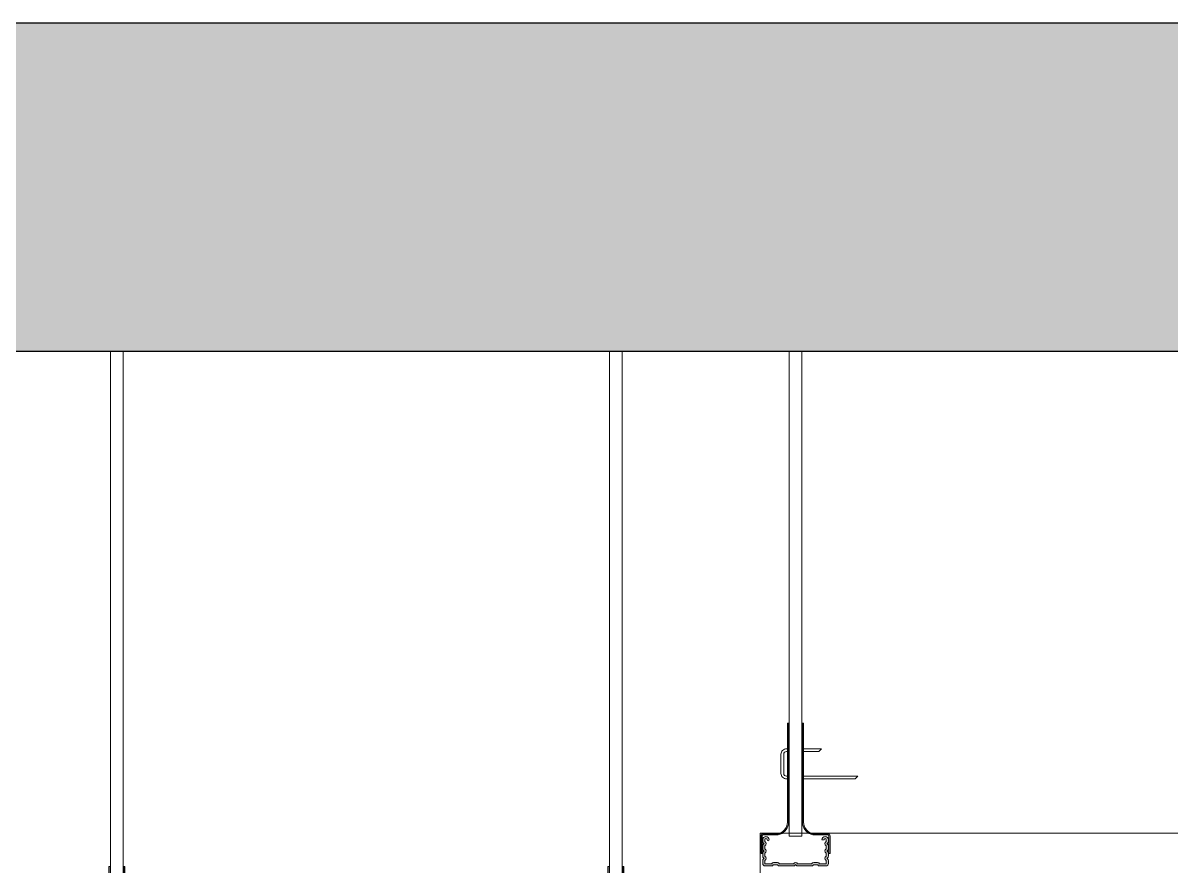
# Model space of a CAD drawing. Header units: millimetres. Extents: x 106699 to 122058, y 158555 to 162844.
# Drawn here: x 108480.7 to 108585.4, y 160457.4 to 160534.3 of the extents above; entities that cross this region are included whole.
import ezdxf

# ---------------------------------------------------------------- set-up
doc = ezdxf.new("R2010")
doc.units = ezdxf.units.MM
for name, color, linetype, lineweight in [('0-LNS-VLG', 9, 'Continuous', 0), ('2-SPS-ALC', 3, 'Continuous', 0), ('300_Z4_STR_F03$0$AUDIT_D_220920114151-103', 251, 'Continuous', 5), ('ahsap kesit on', 40, 'Continuous', 20)]:
    doc.layers.add(name, color=color, linetype=linetype, lineweight=lineweight)
doc.layers.add('2-SPC-STC-AsmaTavan', color=3, linetype='Continuous')
doc.layers.add('300_Z4_STR_F03$0$2-SPS-RCN', color=2, linetype='Continuous')

# ---------------------------------------------------------------- blocks, each defined once
blk = doc.blocks.new('*U66')
at = {"layer": '2-SPS-ALC'}
h = blk.add_hatch(color=256, dxfattribs=at)
h.dxf.hatch_style = 1
edge = h.paths.add_edge_path()
edge.add_arc((2.7, 2.4), 0.1, 0, 180, ccw=False)
edge.add_line((2.8, 2.4), (2.8, 2.26))
edge.add_arc((2.78, 2.26), 0.025, -60, 0, ccw=False)
edge.add_arc((2.9, 2.04), 0.225, 120, 240)
edge.add_arc((2.78, 1.82), 0.025, 0, 60, ccw=False)
edge.add_line((2.8, 1.82), (2.8, 1.59))
edge.add_arc((2.78, 1.59), 0.025, 300, 360, ccw=False)
edge.add_arc((2.9, 1.37), 0.225, 120, 240)
edge.add_arc((2.78, 1.15), 0.025, 0, 60, ccw=False)
edge.add_line((2.8, 1.15), (2.8, 0.92))
edge.add_arc((2.78, 0.92), 0.025, -60, 0, ccw=False)
edge.add_arc((2.9, 0.7), 0.225, 120, 240)
edge.add_arc((2.78, 0.48), 0.025, 0, 60, ccw=False)
edge.add_line((2.8, 0.48), (2.8, 0.23))
edge.add_arc((2.78, 0.23), 0.025, -90, 0, ccw=False)
edge.add_line((2.78, 0.2), (2.21, 0.2))
edge.add_arc((2.21, 0.23), 0.025, 214.3884, 270, ccw=False)
edge.add_arc((2.01, 0.08), 0.225, 34.3884, 90)
edge.add_line((2.01, 0.31), (1.66, 0.31))
edge.add_arc((1.66, 0.08), 0.225, 90, 145.6116)
edge.add_arc((1.45, 0.23), 0.025, 270, 325.6116, ccw=False)
edge.add_line((1.45, 0.2), (0.22, 0.2))
edge.add_arc((0.22, 0.23), 0.025, 210, 270, ccw=False)
edge.add_arc((0, 0.1), 0.225, 30, 150)
edge.add_arc((-0.22, 0.23), 0.025, 270, 330, ccw=False)
edge.add_line((-0.22, 0.2), (-1.45, 0.2))
edge.add_arc((-1.45, 0.23), 0.025, 214.3884, 270, ccw=False)
edge.add_arc((-1.66, 0.08), 0.225, 34.3884, 90)
edge.add_line((-1.66, 0.31), (-2.01, 0.31))
edge.add_arc((-2.01, 0.08), 0.225, 90, 145.6116)
edge.add_arc((-2.21, 0.23), 0.025, 270, 325.6116, ccw=False)
edge.add_line((-2.21, 0.2), (-2.78, 0.2))
edge.add_arc((-2.78, 0.23), 0.025, 180, 270, ccw=False)
edge.add_line((-2.8, 0.23), (-2.8, 0.48))
edge.add_arc((-2.78, 0.48), 0.025, 120, 180, ccw=False)
edge.add_arc((-2.9, 0.7), 0.225, 300, 420)
edge.add_arc((-2.78, 0.92), 0.025, 180, 240, ccw=False)
edge.add_line((-2.8, 0.92), (-2.8, 1.15))
edge.add_arc((-2.78, 1.15), 0.025, 120, 180, ccw=False)
edge.add_arc((-2.9, 1.37), 0.225, 300, 420)
edge.add_arc((-2.78, 1.59), 0.025, 180, 240, ccw=False)
edge.add_line((-2.8, 1.59), (-2.8, 1.82))
edge.add_arc((-2.78, 1.82), 0.025, 120, 180, ccw=False)
edge.add_arc((-2.9, 2.04), 0.225, 300, 420)
edge.add_arc((-2.78, 2.26), 0.025, 180, 240, ccw=False)
edge.add_line((-2.8, 2.26), (-2.8, 2.4))
edge.add_arc((-2.7, 2.4), 0.1, 0, 180, ccw=False)
edge.add_line((-2.6, 2.4), (-2.4, 2.4))
edge.add_arc((-2.7, 2.4), 0.3, 0, 180)
edge.add_line((-3, 2.4), (-3, 2.26))
edge.add_arc((-2.78, 2.26), 0.225, 180, 240)
edge.add_arc((-2.9, 2.04), 0.025, -60, 60, ccw=False)
edge.add_arc((-2.78, 1.82), 0.225, 120, 180)
edge.add_line((-3, 1.82), (-3, 1.59))
edge.add_arc((-2.78, 1.59), 0.225, 180, 240)
edge.add_arc((-2.9, 1.37), 0.025, -60, 60, ccw=False)
edge.add_arc((-2.78, 1.15), 0.225, 120, 180)
edge.add_line((-3, 1.15), (-3, 0.92))
edge.add_arc((-2.78, 0.92), 0.225, 180, 240)
edge.add_arc((-2.9, 0.7), 0.025, -60, 60, ccw=False)
edge.add_arc((-2.78, 0.48), 0.225, 120, 180)
edge.add_line((-3, 0.48), (-3, 0.23))
edge.add_arc((-2.78, 0.23), 0.225, 180, 270)
edge.add_line((-2.78, 0), (-2.21, 0))
edge.add_arc((-2.21, 0.23), 0.225, 270, 325.6116)
edge.add_arc((-2.01, 0.08), 0.025, 90, 145.6116, ccw=False)
edge.add_line((-2.01, 0.11), (-1.66, 0.11))
edge.add_arc((-1.66, 0.08), 0.025, 34.3884, 90, ccw=False)
edge.add_arc((-1.45, 0.23), 0.225, 214.3884, 270)
edge.add_line((-1.45, 0), (-0.22, 0))
edge.add_arc((-0.22, 0.23), 0.225, 270, 330)
edge.add_arc((0, 0.1), 0.025, 30, 150, ccw=False)
edge.add_arc((0.22, 0.23), 0.225, 210, 270)
edge.add_line((0.22, 0), (1.45, 0))
edge.add_arc((1.45, 0.23), 0.225, 270, 325.6116)
edge.add_arc((1.66, 0.08), 0.025, 90, 145.6116, ccw=False)
edge.add_line((1.66, 0.11), (2.01, 0.11))
edge.add_arc((2.01, 0.08), 0.025, 34.3884, 90, ccw=False)
edge.add_arc((2.21, 0.23), 0.225, 214.3884, 270)
edge.add_line((2.21, 0), (2.78, 0))
edge.add_arc((2.78, 0.23), 0.225, 270, 360)
edge.add_line((3, 0.23), (3, 0.48))
edge.add_arc((2.78, 0.48), 0.225, 360, 420)
edge.add_arc((2.9, 0.7), 0.025, 120, 240, ccw=False)
edge.add_arc((2.78, 0.92), 0.225, 300, 360)
edge.add_line((3, 0.92), (3, 1.15))
edge.add_arc((2.78, 1.15), 0.225, 0, 60)
edge.add_arc((2.9, 1.37), 0.025, 120, 240, ccw=False)
edge.add_arc((2.78, 1.59), 0.225, 300, 360)
edge.add_line((3, 1.59), (3, 1.82))
edge.add_arc((2.78, 1.82), 0.225, 360, 420)
edge.add_arc((2.9, 2.04), 0.025, 120, 240, ccw=False)
edge.add_arc((2.78, 2.26), 0.225, 300, 360)
edge.add_line((3, 2.26), (3, 2.4))
edge.add_arc((2.7, 2.4), 0.3, 360, 540)
edge.add_arc((2.5, 2.4), 0.1, 180, 360)
at = {"layer": '0-LNS-VLG'}
for p, q in [((-0.58, 46.94), (-0.58, 2.73)), ((0.58, 46.94), (0.58, 2.73)), ((-0.73, 13.03), (-0.62, 13.03)), ((-0.62, 13.03), (-0.58, 13.03)), ((0.58, 13.03), (0.63, 13.03)), ((0.63, 13.03), (0.73, 13.03)), ((-0.73, 3.97), (-0.62, 3.97)), ((0.73, 3.97), (0.63, 3.97)), ((-1.5, 2.86), (-1.5, 2.96)), ((-0.58, 2.73), (0.58, 2.73)), ((1.5, 2.86), (1.5, 2.96))]:
    blk.add_line(p, q, dxfattribs=at)
for points in [[(-3.05, 2.73), (-3.05, 1.15), (-3.15, 1.15), (-3.15, 2.73), (-3.15, 2.75, -0.414214), (-2.95, 2.95), (-1.59, 2.95, 0.102435), (-1.43, 2.98, 0.277557), (-0.73, 3.97), (-0.73, 13.03)], [(-0.62, 13.03), (-0.62, 3.97, -0.279244), (-1.39, 2.89, -0.102435), (-1.59, 2.85), (-2.95, 2.85, 0.414214), (-3.05, 2.75), (-3.05, 2.73)], [(0.63, 13.03), (0.63, 3.97, 0.279244), (1.39, 2.89, 0.102435), (1.59, 2.85), (2.95, 2.85, -0.414214), (3.05, 2.75), (3.05, 2.73), (3.05, 1.15), (3.15, 1.15), (3.15, 2.73), (3.15, 2.75, 0.414214), (2.95, 2.95), (1.59, 2.95, -0.102435), (1.43, 2.98, -0.277557), (0.73, 3.97), (0.73, 13.03)], [(0.73, 7.95), (0.83, 7.95, 0.414214), (1.33, 8.45), (1.33, 10.2, 0.414214), (0.83, 10.7), (0.73, 10.7)], [(0.73, 8.2), (0.83, 8.2, 0.414214), (1.08, 8.45), (1.08, 10.2, 0.414214), (0.83, 10.45), (0.73, 10.45)]]:
    blk.add_lwpolyline(points, format="xyb", dxfattribs=at)
for points in [[(-0.73, 10.7), (-2.37, 10.7), (-2.13, 10.45), (-0.73, 10.45)], [(-0.73, 7.95), (-5.43, 7.95), (-5.67, 8.2), (-0.73, 8.2)]]:
    blk.add_lwpolyline(points, dxfattribs=at)
at = {"layer": '2-SPS-ALC'}
blk.add_lwpolyline([(2.6, 2.4, -1), (2.8, 2.4), (2.8, 2.26, -0.267949), (2.79, 2.23, 0.57735), (2.79, 1.85, -0.267949), (2.8, 1.82), (2.8, 1.59, -0.267949), (2.79, 1.56, 0.57735), (2.79, 1.18, -0.267949), (2.8, 1.15), (2.8, 0.92, -0.267949), (2.79, 0.89, 0.57735), (2.79, 0.51, -0.267949), (2.8, 0.48), (2.8, 0.23, -0.414214), (2.78, 0.2), (2.21, 0.2, -0.247529), (2.19, 0.21, 0.247529), (2.01, 0.31), (1.66, 0.31, 0.247529), (1.47, 0.21, -0.247529), (1.45, 0.2), (0.22, 0.2, -0.267949), (0.19, 0.21, 0.57735), (-0.19, 0.21, -0.267949), (-0.22, 0.2), (-1.45, 0.2, -0.247529), (-1.47, 0.21, 0.247529), (-1.66, 0.31), (-2.01, 0.31, 0.247529), (-2.19, 0.21, -0.247529), (-2.21, 0.2), (-2.78, 0.2, -0.414214), (-2.8, 0.23), (-2.8, 0.48, -0.267949), (-2.79, 0.51, 0.57735), (-2.79, 0.89, -0.267949), (-2.8, 0.92), (-2.8, 1.15, -0.267949), (-2.79, 1.18, 0.57735), (-2.79, 1.56, -0.267949), (-2.8, 1.59), (-2.8, 1.82, -0.267949), (-2.79, 1.85, 0.57735), (-2.79, 2.23, -0.267949), (-2.8, 2.26), (-2.8, 2.4, -1), (-2.6, 2.4), (-2.4, 2.4, 1), (-3, 2.4), (-3, 2.26, 0.267949), (-2.89, 2.06, -0.57735), (-2.89, 2.02, 0.267949), (-3, 1.82), (-3, 1.59, 0.267949), (-2.89, 1.39, -0.57735), (-2.89, 1.35, 0.267949), (-3, 1.15), (-3, 0.92, 0.267949), (-2.89, 0.72, -0.57735), (-2.89, 0.68, 0.267949), (-3, 0.48), (-3, 0.23, 0.414214), (-2.78, 0), (-2.21, 0, 0.247529), (-2.03, 0.1, -0.247529), (-2.01, 0.11), (-1.66, 0.11, -0.247529), (-1.64, 0.1, 0.247529), (-1.45, 0), (-0.22, 0, 0.267949), (-0.02, 0.11, -0.57735), (0.02, 0.11, 0.267949), (0.22, 0), (1.45, 0, 0.247529), (1.64, 0.1, -0.247529), (1.66, 0.11), (2.01, 0.11, -0.247529), (2.03, 0.1, 0.247529), (2.21, 0), (2.78, 0, 0.414214), (3, 0.23), (3, 0.48, 0.267949), (2.89, 0.68, -0.57735), (2.89, 0.72, 0.267949), (3, 0.92), (3, 1.15, 0.267949), (2.89, 1.35, -0.57735), (2.89, 1.39, 0.267949), (3, 1.59), (3, 1.82, 0.267949), (2.89, 2.02, -0.57735), (2.89, 2.06, 0.267949), (3, 2.26), (3, 2.4, 1), (2.4, 2.4, 1)], format="xyb", close=True, dxfattribs=at)
blk = doc.blocks.new('*U69')
at = {"layer": '2-SPS-ALC'}
h = blk.add_hatch(color=256, dxfattribs=at)
h.dxf.hatch_style = 1
edge = h.paths.add_edge_path()
edge.add_arc((2.7, 2.4), 0.1, 0, 180, ccw=False)
edge.add_line((2.8, 2.4), (2.8, 2.26))
edge.add_arc((2.78, 2.26), 0.025, -60, 0, ccw=False)
edge.add_arc((2.9, 2.04), 0.225, 120, 240)
edge.add_arc((2.78, 1.82), 0.025, 0, 60, ccw=False)
edge.add_line((2.8, 1.82), (2.8, 1.59))
edge.add_arc((2.78, 1.59), 0.025, 300, 360, ccw=False)
edge.add_arc((2.9, 1.37), 0.225, 120, 240)
edge.add_arc((2.78, 1.15), 0.025, 0, 60, ccw=False)
edge.add_line((2.8, 1.15), (2.8, 0.92))
edge.add_arc((2.78, 0.92), 0.025, -60, 0, ccw=False)
edge.add_arc((2.9, 0.7), 0.225, 120, 240)
edge.add_arc((2.78, 0.48), 0.025, 0, 60, ccw=False)
edge.add_line((2.8, 0.48), (2.8, 0.23))
edge.add_arc((2.78, 0.23), 0.025, -90, 0, ccw=False)
edge.add_line((2.78, 0.2), (2.21, 0.2))
edge.add_arc((2.21, 0.23), 0.025, 214.3884, 270, ccw=False)
edge.add_arc((2.01, 0.08), 0.225, 34.3884, 90)
edge.add_line((2.01, 0.31), (1.66, 0.31))
edge.add_arc((1.66, 0.08), 0.225, 90, 145.6116)
edge.add_arc((1.45, 0.23), 0.025, 270, 325.6116, ccw=False)
edge.add_line((1.45, 0.2), (0.22, 0.2))
edge.add_arc((0.22, 0.23), 0.025, 210, 270, ccw=False)
edge.add_arc((0, 0.1), 0.225, 30, 150)
edge.add_arc((-0.22, 0.23), 0.025, 270, 330, ccw=False)
edge.add_line((-0.22, 0.2), (-1.45, 0.2))
edge.add_arc((-1.45, 0.23), 0.025, 214.3884, 270, ccw=False)
edge.add_arc((-1.66, 0.08), 0.225, 34.3884, 90)
edge.add_line((-1.66, 0.31), (-2.01, 0.31))
edge.add_arc((-2.01, 0.08), 0.225, 90, 145.6116)
edge.add_arc((-2.21, 0.23), 0.025, 270, 325.6116, ccw=False)
edge.add_line((-2.21, 0.2), (-2.78, 0.2))
edge.add_arc((-2.78, 0.23), 0.025, 180, 270, ccw=False)
edge.add_line((-2.8, 0.23), (-2.8, 0.48))
edge.add_arc((-2.78, 0.48), 0.025, 120, 180, ccw=False)
edge.add_arc((-2.9, 0.7), 0.225, 300, 420)
edge.add_arc((-2.78, 0.92), 0.025, 180, 240, ccw=False)
edge.add_line((-2.8, 0.92), (-2.8, 1.15))
edge.add_arc((-2.78, 1.15), 0.025, 120, 180, ccw=False)
edge.add_arc((-2.9, 1.37), 0.225, 300, 420)
edge.add_arc((-2.78, 1.59), 0.025, 180, 240, ccw=False)
edge.add_line((-2.8, 1.59), (-2.8, 1.82))
edge.add_arc((-2.78, 1.82), 0.025, 120, 180, ccw=False)
edge.add_arc((-2.9, 2.04), 0.225, 300, 420)
edge.add_arc((-2.78, 2.26), 0.025, 180, 240, ccw=False)
edge.add_line((-2.8, 2.26), (-2.8, 2.4))
edge.add_arc((-2.7, 2.4), 0.1, 0, 180, ccw=False)
edge.add_line((-2.6, 2.4), (-2.4, 2.4))
edge.add_arc((-2.7, 2.4), 0.3, 0, 180)
edge.add_line((-3, 2.4), (-3, 2.26))
edge.add_arc((-2.78, 2.26), 0.225, 180, 240)
edge.add_arc((-2.9, 2.04), 0.025, -60, 60, ccw=False)
edge.add_arc((-2.78, 1.82), 0.225, 120, 180)
edge.add_line((-3, 1.82), (-3, 1.59))
edge.add_arc((-2.78, 1.59), 0.225, 180, 240)
edge.add_arc((-2.9, 1.37), 0.025, -60, 60, ccw=False)
edge.add_arc((-2.78, 1.15), 0.225, 120, 180)
edge.add_line((-3, 1.15), (-3, 0.92))
edge.add_arc((-2.78, 0.92), 0.225, 180, 240)
edge.add_arc((-2.9, 0.7), 0.025, -60, 60, ccw=False)
edge.add_arc((-2.78, 0.48), 0.225, 120, 180)
edge.add_line((-3, 0.48), (-3, 0.23))
edge.add_arc((-2.78, 0.23), 0.225, 180, 270)
edge.add_line((-2.78, 0), (-2.21, 0))
edge.add_arc((-2.21, 0.23), 0.225, 270, 325.6116)
edge.add_arc((-2.01, 0.08), 0.025, 90, 145.6116, ccw=False)
edge.add_line((-2.01, 0.11), (-1.66, 0.11))
edge.add_arc((-1.66, 0.08), 0.025, 34.3884, 90, ccw=False)
edge.add_arc((-1.45, 0.23), 0.225, 214.3884, 270)
edge.add_line((-1.45, 0), (-0.22, 0))
edge.add_arc((-0.22, 0.23), 0.225, 270, 330)
edge.add_arc((0, 0.1), 0.025, 30, 150, ccw=False)
edge.add_arc((0.22, 0.23), 0.225, 210, 270)
edge.add_line((0.22, 0), (1.45, 0))
edge.add_arc((1.45, 0.23), 0.225, 270, 325.6116)
edge.add_arc((1.66, 0.08), 0.025, 90, 145.6116, ccw=False)
edge.add_line((1.66, 0.11), (2.01, 0.11))
edge.add_arc((2.01, 0.08), 0.025, 34.3884, 90, ccw=False)
edge.add_arc((2.21, 0.23), 0.225, 214.3884, 270)
edge.add_line((2.21, 0), (2.78, 0))
edge.add_arc((2.78, 0.23), 0.225, 270, 360)
edge.add_line((3, 0.23), (3, 0.48))
edge.add_arc((2.78, 0.48), 0.225, 360, 420)
edge.add_arc((2.9, 0.7), 0.025, 120, 240, ccw=False)
edge.add_arc((2.78, 0.92), 0.225, 300, 360)
edge.add_line((3, 0.92), (3, 1.15))
edge.add_arc((2.78, 1.15), 0.225, 0, 60)
edge.add_arc((2.9, 1.37), 0.025, 120, 240, ccw=False)
edge.add_arc((2.78, 1.59), 0.225, 300, 360)
edge.add_line((3, 1.59), (3, 1.82))
edge.add_arc((2.78, 1.82), 0.225, 360, 420)
edge.add_arc((2.9, 2.04), 0.025, 120, 240, ccw=False)
edge.add_arc((2.78, 2.26), 0.225, 300, 360)
edge.add_line((3, 2.26), (3, 2.4))
edge.add_arc((2.7, 2.4), 0.3, 360, 540)
edge.add_arc((2.5, 2.4), 0.1, 180, 360)
at = {"layer": '0-LNS-VLG'}
for p, q in [((-0.58, 60), (-0.58, 2.73)), ((0.58, 60), (0.58, 2.73)), ((-0.73, 13.03), (-0.62, 13.03)), ((-0.62, 13.03), (-0.58, 13.03)), ((0.58, 13.03), (0.63, 13.03)), ((0.63, 13.03), (0.73, 13.03)), ((-0.73, 3.97), (-0.62, 3.97)), ((0.73, 3.97), (0.63, 3.97)), ((-1.5, 2.86), (-1.5, 2.96)), ((-0.58, 2.73), (0.58, 2.73)), ((1.5, 2.86), (1.5, 2.96))]:
    blk.add_line(p, q, dxfattribs=at)
for points in [[(-3.05, 2.73), (-3.05, 1.15), (-3.15, 1.15), (-3.15, 2.73), (-3.15, 2.75, -0.414214), (-2.95, 2.95), (-1.59, 2.95, 0.102435), (-1.43, 2.98, 0.277557), (-0.73, 3.97), (-0.73, 13.03)], [(-0.62, 13.03), (-0.62, 3.97, -0.279244), (-1.39, 2.89, -0.102435), (-1.59, 2.85), (-2.95, 2.85, 0.414214), (-3.05, 2.75), (-3.05, 2.73)], [(0.63, 13.03), (0.63, 3.97, 0.279244), (1.39, 2.89, 0.102435), (1.59, 2.85), (2.95, 2.85, -0.414214), (3.05, 2.75), (3.05, 2.73), (3.05, 1.15), (3.15, 1.15), (3.15, 2.73), (3.15, 2.75, 0.414214), (2.95, 2.95), (1.59, 2.95, -0.102435), (1.43, 2.98, -0.277557), (0.73, 3.97), (0.73, 13.03)], [(0.73, 7.95), (0.83, 7.95, 0.414214), (1.33, 8.45), (1.33, 10.2, 0.414214), (0.83, 10.7), (0.73, 10.7)], [(0.73, 8.2), (0.83, 8.2, 0.414214), (1.08, 8.45), (1.08, 10.2, 0.414214), (0.83, 10.45), (0.73, 10.45)]]:
    blk.add_lwpolyline(points, format="xyb", dxfattribs=at)
for points in [[(-0.73, 10.7), (-2.37, 10.7), (-2.13, 10.45), (-0.73, 10.45)], [(-0.73, 7.95), (-5.43, 7.95), (-5.67, 8.2), (-0.73, 8.2)]]:
    blk.add_lwpolyline(points, dxfattribs=at)
at = {"layer": '2-SPS-ALC'}
blk.add_lwpolyline([(2.6, 2.4, -1), (2.8, 2.4), (2.8, 2.26, -0.267949), (2.79, 2.23, 0.57735), (2.79, 1.85, -0.267949), (2.8, 1.82), (2.8, 1.59, -0.267949), (2.79, 1.56, 0.57735), (2.79, 1.18, -0.267949), (2.8, 1.15), (2.8, 0.92, -0.267949), (2.79, 0.89, 0.57735), (2.79, 0.51, -0.267949), (2.8, 0.48), (2.8, 0.23, -0.414214), (2.78, 0.2), (2.21, 0.2, -0.247529), (2.19, 0.21, 0.247529), (2.01, 0.31), (1.66, 0.31, 0.247529), (1.47, 0.21, -0.247529), (1.45, 0.2), (0.22, 0.2, -0.267949), (0.19, 0.21, 0.57735), (-0.19, 0.21, -0.267949), (-0.22, 0.2), (-1.45, 0.2, -0.247529), (-1.47, 0.21, 0.247529), (-1.66, 0.31), (-2.01, 0.31, 0.247529), (-2.19, 0.21, -0.247529), (-2.21, 0.2), (-2.78, 0.2, -0.414214), (-2.8, 0.23), (-2.8, 0.48, -0.267949), (-2.79, 0.51, 0.57735), (-2.79, 0.89, -0.267949), (-2.8, 0.92), (-2.8, 1.15, -0.267949), (-2.79, 1.18, 0.57735), (-2.79, 1.56, -0.267949), (-2.8, 1.59), (-2.8, 1.82, -0.267949), (-2.79, 1.85, 0.57735), (-2.79, 2.23, -0.267949), (-2.8, 2.26), (-2.8, 2.4, -1), (-2.6, 2.4), (-2.4, 2.4, 1), (-3, 2.4), (-3, 2.26, 0.267949), (-2.89, 2.06, -0.57735), (-2.89, 2.02, 0.267949), (-3, 1.82), (-3, 1.59, 0.267949), (-2.89, 1.39, -0.57735), (-2.89, 1.35, 0.267949), (-3, 1.15), (-3, 0.92, 0.267949), (-2.89, 0.72, -0.57735), (-2.89, 0.68, 0.267949), (-3, 0.48), (-3, 0.23, 0.414214), (-2.78, 0), (-2.21, 0, 0.247529), (-2.03, 0.1, -0.247529), (-2.01, 0.11), (-1.66, 0.11, -0.247529), (-1.64, 0.1, 0.247529), (-1.45, 0), (-0.22, 0, 0.267949), (-0.02, 0.11, -0.57735), (0.02, 0.11, 0.267949), (0.22, 0), (1.45, 0, 0.247529), (1.64, 0.1, -0.247529), (1.66, 0.11), (2.01, 0.11, -0.247529), (2.03, 0.1, 0.247529), (2.21, 0), (2.78, 0, 0.414214), (3, 0.23), (3, 0.48, 0.267949), (2.89, 0.68, -0.57735), (2.89, 0.72, 0.267949), (3, 0.92), (3, 1.15, 0.267949), (2.89, 1.35, -0.57735), (2.89, 1.39, 0.267949), (3, 1.59), (3, 1.82, 0.267949), (2.89, 2.02, -0.57735), (2.89, 2.06, 0.267949), (3, 2.26), (3, 2.4, 1), (2.4, 2.4, 1)], format="xyb", close=True, dxfattribs=at)

msp = doc.modelspace()

# ---------------------------------------------------------------- hatches: boundary and pattern name
at = {"layer": '300_Z4_STR_F03$0$AUDIT_D_220920114151-103', "true_color": 0x303030}
h = msp.add_hatch(color=250, dxfattribs=at)
h.dxf.hatch_style = 1
h.paths.add_polyline_path([(109087.39, 160504.32), (108291.38, 160504.32), (108290.9, 160504.32), (107804.53, 160504.32), (107804.53, 160534.32), (109087.39, 160534.32)])
h.paths.add_polyline_path([(107786.01, 160185.32), (109041.38, 160185.32), (109041.38, 160185.32), (109087.39, 160185.32), (109087.39, 160202.32), (107786.01, 160202.32)])
h.paths.add_polyline_path([(107786.01, 160199.32), (107428.02, 160199.32), (107428.02, 160185.32), (107786.01, 160185.32)])

# ---------------------------------------------------------------- linework, layer by layer
at = {"layer": '300_Z4_STR_F03$0$2-SPS-RCN'}
msp.add_lwpolyline([(109087.39, 160504.32), (108291.38, 160504.32), (108290.9, 160504.32), (107804.53, 160504.32), (107804.53, 160534.32), (109087.39, 160534.32)], close=True, dxfattribs=at)
at = {"layer": 'ahsap kesit on', "elevation": 0.03}
msp.add_lwpolyline([(108476.09, 160460.37), (108476.09, 160444.32), (108547.94, 160444.32), (108547.94, 160460.37), (108740.22, 160460.37), (108740.22, 160205.32)], dxfattribs=at)

# ---------------------------------------------------------------- block references
at = {"layer": '2-SPC-STC-AsmaTavan', "xscale": -1}
for name, p in [('*U69', (108489.24, 160444.31, 0.03)), ('*U69', (108534.77, 160444.31, 0.03)), ('*U66', (108551.16, 160457.38, 0.03))]:
    msp.add_blockref(name, p, dxfattribs=at)

doc.saveas('drawing.dxf')
